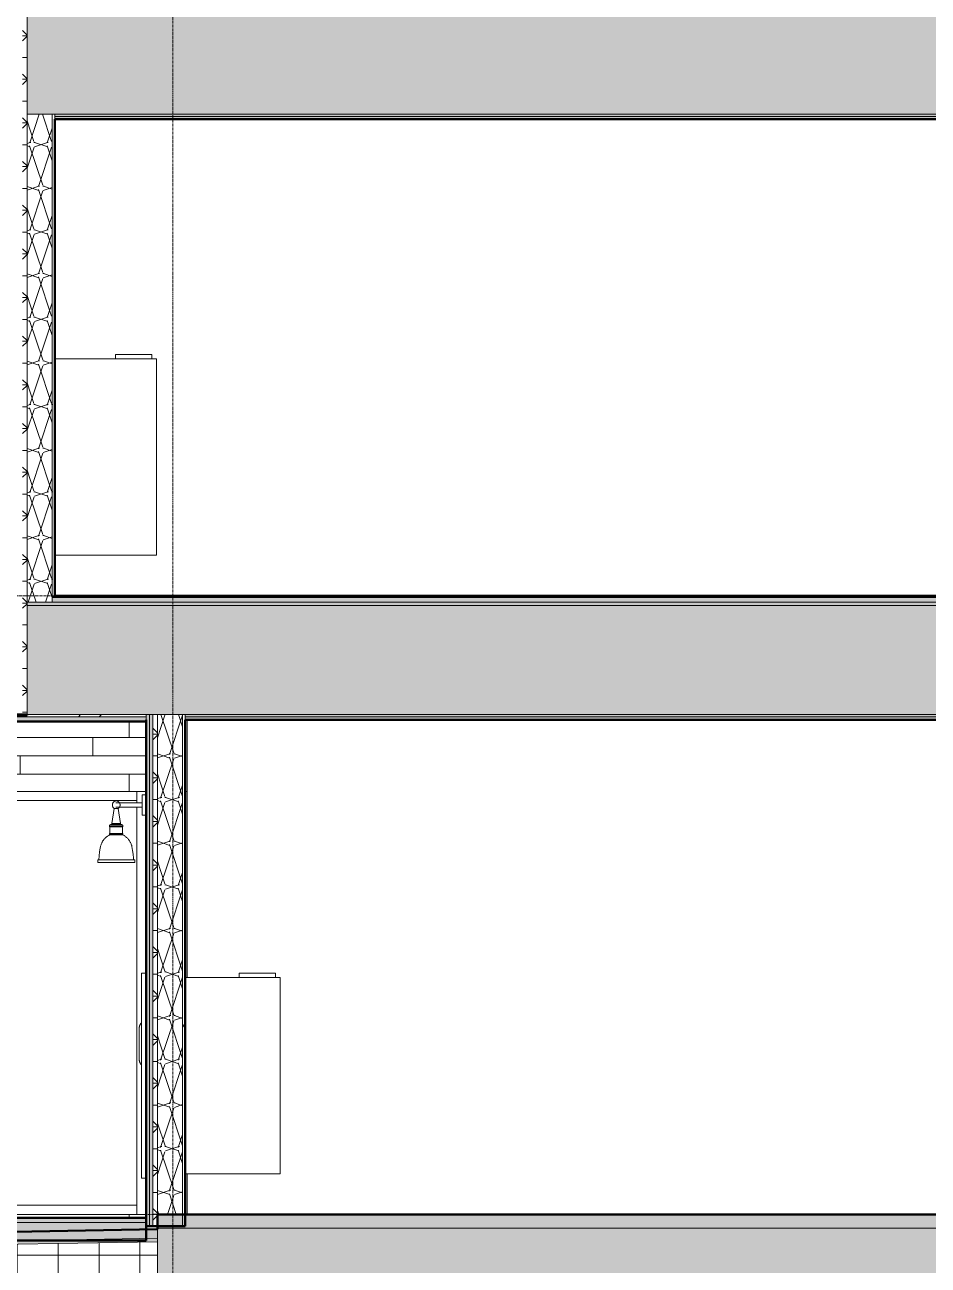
# Model space of a CAD drawing. Header units: inches. Extents: x 9661 to 16493, y -360 to 681.
# Drawn here: x 11249.6 to 11448.2, y -11.2 to 261.5 of the extents above; entities that cross this region are included whole.
import ezdxf

# ---------------------------------------------------------------- set-up
doc = ezdxf.new("R2010")
doc.units = ezdxf.units.IN
doc.header["$MEASUREMENT"] = 0
doc.linetypes.add('Grid Line 1_2_', pattern=[0.875, 0.5, -0.125, 0.125, -0.125])
for name, color, linetype, lineweight in [('0-1', 7, 'Continuous', 5), ('A-CLNG', 13, 'Continuous', 13), ('A-CLNG-2', 254, 'Continuous', 13), ('A-CLNG-3', 13, 'Continuous', 50), ('A-CLNG-PATT-1', 13, 'Continuous', 9), ('A-DOOR-4', 31, 'Continuous', 9), ('A-DOOR-7', 10, 'Continuous', 13), ('A-FLOR', 192, 'Continuous', 13), ('A-FLOR-4', 8, 'Continuous', 5), ('A-FLOR-5', 251, 'Continuous', 5), ('A-FLOR-9', 192, 'Continuous', 50), ('A-FLOR-LEVL-1', 51, 'Grid Line 1_2_', 9), ('A-FLOR-MCUT', 51, 'Continuous', 13), ('A-FLOR-PATT-2', 8, 'Continuous', 9), ('A-GENM-1', 135, 'Continuous', 9), ('A-GLAZ-CWMG-1', 135, 'Continuous', 9), ('A-WALL', 113, 'Continuous', 13), ('A-WALL-2', 55, 'Continuous', 13), ('A-WALL-5', 8, 'Continuous', 5), ('A-WALL-6', 254, 'Continuous', 13), ('A-WALL-8', 113, 'Continuous', 50), ('A-WALL-PATT-3', 135, 'Continuous', 9), ('A-WALL-PATT-5', 111, 'Continuous', 9), ('E-LITE-EQPM-1', 135, 'Continuous', 9), ('I-WALL-1', 55, 'Continuous', 13), ('S-GRID-1', 1, 'Grid Line 1_2_', 9)]:
    doc.layers.add(name, color=color, linetype=linetype, lineweight=lineweight)
pattern_1 = [(0, (10995.947, 72), (30.72, 7.68), [1.267, -21.773, 1.267, -21.773, -122.88]), (0, (10995.947, 72), (30.72, 7.68), [-46.08, 1.267, -44.813, 1.267, -21.773, -53.76]), (0, (10995.947, 72), (30.72, 7.68), [-115.2, 1.267, -14.093, 1.267, -37.133]), (120, (11007.467, 75.84), (-22.011075, 22.7643), [1.267, -21.773, 1.267, -21.773, -122.88]), (120, (11007.467, 75.84), (-22.011075, 22.7643), [-46.08, 1.267, -44.813, 1.267, -21.773, -53.76]), (120, (11007.467, 75.84), (-22.011075, 22.7643), [-115.2, 1.267, -14.093, 1.267, -37.133]), (240, (11011.307, 91.2), (-8.708925, -30.4443), [1.267, -21.773, 1.267, -21.773, -122.88]), (240, (11011.307, 91.2), (-8.708925, -30.4443), [-46.08, 1.267, -44.813, 1.267, -21.773, -53.76]), (240, (11011.307, 91.2), (-8.708925, -30.4443), [-115.2, 1.267, -14.093, 1.267, -37.133])]
pattern_2 = [(0, (10995.947, 72), (15.36, 3.84), [1.267, -10.253, 1.267, -10.253, -61.44]), (0, (10995.947, 72), (15.36, 3.84), [-23.04, 1.267, -21.773, 1.267, -10.253, -26.88]), (0, (10995.947, 72), (15.36, 3.84), [-57.6, 1.267, -6.413, 1.267, -17.933]), (120, (11001.707, 73.92), (-11.005538, 11.38215), [1.267, -10.253, 1.267, -10.253, -61.44]), (120, (11001.707, 73.92), (-11.005538, 11.38215), [-23.04, 1.267, -21.773, 1.267, -10.253, -26.88]), (120, (11001.707, 73.92), (-11.005538, 11.38215), [-57.6, 1.267, -6.413, 1.267, -17.933]), (240, (11003.627, 81.6), (-4.354462, -15.22215), [1.267, -10.253, 1.267, -10.253, -61.44]), (240, (11003.627, 81.6), (-4.354462, -15.22215), [-23.04, 1.267, -21.773, 1.267, -10.253, -26.88]), (240, (11003.627, 81.6), (-4.354462, -15.22215), [-57.6, 1.267, -6.413, 1.267, -17.933])]
pattern_3 = [(0, (10995.947, 72), (0, 4.798), []), (315, (10995.947, 72), (4.798427, 0), [6.786, -6.786]), (45, (10995.947, 72), (4.798427, 0), [6.786, -6.786])]
pattern_4 = [(161.57, (10996.427, 72.48), (-3.8399538, -1.54e-05), [0, -27.322, 3.034, 0]), (18.43, (10995.467, 72.48), (-3.8399538, 1.54e-05), [0, -27.322, 3.034, 0]), (108.43, (10996.427, 72.48), (1.919622, -9.6005246), [9.106, -21.25]), (71.57, (10995.467, 72.48), (1.919622, 9.6005246), [9.106, -21.25])]

# ---------------------------------------------------------------- blocks, each defined once
blk = doc.blocks.new('CTR - 1st Phase - Common Walls_rvt-1-BUILDING SECTION - EAST_WEST - LOOKING NORTH')
at = {"layer": 'I-WALL-1'}
for p, q in [((11285.29, 108.75), (11285.29, 52.06)), ((11285.29, 8.94), (11285.29, 0))]:
    blk.add_line(p, q, dxfattribs=at)
blk = doc.blocks.new('Rectangular Mullion - 2_ x 4_ rectangular-2442518-BUILDING SECTION - EAST_WEST - LOOKING NORTH')
at = {"layer": 'A-GLAZ-CWMG-1'}
for p, q in [((11242.39, 0), (11242.39, 2)), ((11242.39, 2), (11274.29, 2)), ((11274.29, 2), (11274.29, 0))]:
    blk.add_line(p, q, dxfattribs=at)
blk = doc.blocks.new('Rectangular Mullion - 2_ x 4_ rectangular-2441786-BUILDING SECTION - EAST_WEST - LOOKING NORTH')
at = {"layer": 'A-GLAZ-CWMG-1'}
for p, q in [((11274.29, 90.5), (11274.29, 93)), ((11274.29, 0), (11274.29, 89.5))]:
    blk.add_line(p, q, dxfattribs=at)
blk = doc.blocks.new('Rectangular Mullion - 2_ x 4_ rectangular-2442519-BUILDING SECTION - EAST_WEST - LOOKING NORTH')
at = {"layer": 'A-GLAZ-CWMG-1'}
for p, q in [((11242.39, 91), (11242.39, 93)), ((11274.29, 93), (11274.29, 91)), ((11274.29, 91), (11242.39, 91))]:
    blk.add_line(p, q, dxfattribs=at)
blk = doc.blocks.new('Storefront_Entry_Door-_Single_7051 - Store Front Single Door-2468421-BUILDING SECTION - EAST_WEST - LOOKING NORTH')
at = {"layer": 'A-DOOR-4'}
blk.add_line((11274.79, 41), (11274.79, 34), dxfattribs=at)
at = {"layer": 'A-DOOR-4', "flags": 128}
for points in [[(11275.26, 42.09), (11275.21, 42.05), (11275.17, 42), (11275.13, 41.96), (11275.1, 41.91), (11275.06, 41.86), (11275.03, 41.81), (11275, 41.76), (11274.97, 41.71), (11274.94, 41.65), (11274.91, 41.6), (11274.89, 41.54), (11274.87, 41.49), (11274.85, 41.43), (11274.84, 41.37), (11274.82, 41.31), (11274.81, 41.25), (11274.8, 41.2), (11274.8, 41.14), (11274.79, 41.08), (11274.79, 41.02), (11274.79, 41)], [(11274.79, 34), (11274.79, 33.94), (11274.79, 33.88), (11274.8, 33.82), (11274.81, 33.76), (11274.82, 33.7), (11274.83, 33.64), (11274.85, 33.59), (11274.87, 33.53), (11274.89, 33.47), (11274.91, 33.42), (11274.93, 33.36), (11274.96, 33.31), (11274.99, 33.25), (11275.02, 33.2), (11275.05, 33.15), (11275.09, 33.1), (11275.12, 33.06), (11275.16, 33.01), (11275.2, 32.97), (11275.24, 32.92), (11275.29, 32.88)]]:
    blk.add_lwpolyline(points, dxfattribs=at)
blk = doc.blocks.new('VISA-OW2400-02-SASS - OW2400-L30K-MVOLT-V21-BUILDING SECTION - EAST_WEST - LOOKING NORTH')
at = {"layer": 'E-LITE-EQPM-1'}
for p, q in [((11275.42, 90.5), (11269.66, 90.5)), ((11276.22, 92.25), (11275.42, 92.25)), ((11275.42, 90), (11275.42, 92.25)), ((11275.42, 87.75), (11275.42, 90)), ((11276.22, 92.25), (11276.22, 90)), ((11276.22, 90), (11276.22, 87.75)), ((11269.31, 89.22), (11268.79, 85.93)), ((11270.16, 89.22), (11269.31, 89.22)), ((11269.66, 89.5), (11275.42, 89.5)), ((11270.68, 85.93), (11270.16, 89.22)), ((11275.42, 87.75), (11276.22, 87.75)), ((11268.28, 85.54), (11268.28, 85.29)), ((11271.18, 85.54), (11268.28, 85.54)), ((11268.28, 85.29), (11268.35, 85.22)), ((11271.18, 85.29), (11268.28, 85.29)), ((11268.35, 85.22), (11268.35, 83.72)), ((11271.11, 85.22), (11268.35, 85.22)), ((11268.56, 85.7), (11268.79, 85.7)), ((11270.9, 85.7), (11268.56, 85.7)), ((11270.68, 85.93), (11268.79, 85.93)), ((11270.56, 85.7), (11270.9, 85.7)), ((11271.11, 85.22), (11271.18, 85.29)), ((11271.11, 83.72), (11271.11, 85.22)), ((11271.18, 85.29), (11271.18, 85.54)), ((11268.35, 83.72), (11268.28, 83.66)), ((11268.28, 83.66), (11268.28, 83.41)), ((11271.18, 83.66), (11268.28, 83.66)), ((11271.18, 83.41), (11268.28, 83.41)), ((11271.11, 83.72), (11268.35, 83.72)), ((11271.18, 83.66), (11271.11, 83.72)), ((11271.18, 83.41), (11271.18, 83.66)), ((11265.68, 77.98), (11265.68, 77.38)), ((11265.68, 77.98), (11273.79, 77.98)), ((11273.79, 77.38), (11265.68, 77.38)), ((11273.79, 77.38), (11273.79, 77.98))]:
    blk.add_line(p, q, dxfattribs=at)
at = {"layer": 'E-LITE-EQPM-1', "flags": 128}
for points in [[(11269.31, 89.22), (11269.28, 89.24), (11269.25, 89.26), (11269.22, 89.29), (11269.19, 89.31), (11269.16, 89.34), (11269.14, 89.36), (11269.11, 89.39), (11269.09, 89.42), (11269.07, 89.45), (11269.05, 89.48), (11269.02, 89.51), (11269.01, 89.54), (11268.99, 89.57), (11268.97, 89.6), (11268.96, 89.64), (11268.94, 89.67), (11268.93, 89.71), (11268.92, 89.74), (11268.91, 89.78), (11268.9, 89.81), (11268.89, 89.85), (11268.89, 89.89), (11268.88, 89.92), (11268.88, 89.96), (11268.88, 90), (11268.88, 90.03), (11268.88, 90.07), (11268.89, 90.11), (11268.89, 90.14), (11268.9, 90.18), (11268.91, 90.22), (11268.92, 90.25), (11268.93, 90.29), (11268.94, 90.32), (11268.95, 90.36), (11268.97, 90.39), (11268.98, 90.42), (11269, 90.46), (11269.02, 90.49), (11269.04, 90.52), (11269.06, 90.55), (11269.08, 90.58), (11269.11, 90.61), (11269.13, 90.63), (11269.16, 90.66), (11269.18, 90.68), (11269.21, 90.71), (11269.24, 90.73), (11269.27, 90.75), (11269.3, 90.77), (11269.33, 90.79), (11269.36, 90.81), (11269.4, 90.83), (11269.43, 90.84), (11269.46, 90.86), (11269.5, 90.87), (11269.53, 90.88), (11269.57, 90.89), (11269.61, 90.9), (11269.64, 90.91), (11269.68, 90.91), (11269.71, 90.92), (11269.73, 90.92)], [(11269.73, 90.92), (11269.77, 90.92), (11269.81, 90.91), (11269.84, 90.91), (11269.88, 90.9), (11269.91, 90.89), (11269.95, 90.88), (11269.98, 90.87), (11270.02, 90.85), (11270.05, 90.84), (11270.09, 90.82), (11270.12, 90.8), (11270.15, 90.78), (11270.18, 90.76), (11270.21, 90.74), (11270.24, 90.72), (11270.27, 90.7), (11270.3, 90.67), (11270.32, 90.65), (11270.35, 90.62), (11270.37, 90.59), (11270.39, 90.56), (11270.42, 90.53), (11270.44, 90.5), (11270.46, 90.47), (11270.47, 90.44), (11270.49, 90.41), (11270.51, 90.37), (11270.52, 90.34), (11270.53, 90.3), (11270.54, 90.27), (11270.55, 90.23), (11270.56, 90.2), (11270.57, 90.16), (11270.58, 90.12), (11270.58, 90.09), (11270.58, 90.05), (11270.58, 90.01), (11270.58, 89.98), (11270.58, 89.94), (11270.58, 89.9), (11270.57, 89.87), (11270.57, 89.83), (11270.56, 89.79), (11270.55, 89.76), (11270.54, 89.72), (11270.53, 89.69), (11270.52, 89.65), (11270.5, 89.62), (11270.49, 89.59), (11270.47, 89.55), (11270.45, 89.52), (11270.43, 89.49), (11270.41, 89.46), (11270.39, 89.43), (11270.36, 89.4), (11270.34, 89.38), (11270.31, 89.35), (11270.29, 89.32), (11270.26, 89.3), (11270.23, 89.28), (11270.2, 89.25), (11270.17, 89.23), (11270.16, 89.22)], [(11268.28, 85.54), (11268.3, 85.56), (11268.31, 85.57), (11268.32, 85.58), (11268.33, 85.59), (11268.35, 85.61), (11268.36, 85.62), (11268.38, 85.63), (11268.39, 85.64), (11268.41, 85.65), (11268.42, 85.66), (11268.44, 85.66), (11268.46, 85.67), (11268.47, 85.68), (11268.49, 85.68), (11268.51, 85.69), (11268.52, 85.69), (11268.54, 85.7), (11268.56, 85.7), (11268.56, 85.7)], [(11268.56, 85.7), (11268.57, 85.7), (11268.58, 85.7), (11268.59, 85.7), (11268.6, 85.71), (11268.61, 85.71), (11268.62, 85.71), (11268.62, 85.71), (11268.63, 85.71), (11268.64, 85.72), (11268.65, 85.72), (11268.66, 85.72), (11268.67, 85.73), (11268.67, 85.73), (11268.68, 85.74), (11268.69, 85.74), (11268.7, 85.75), (11268.7, 85.75), (11268.71, 85.76), (11268.72, 85.76), (11268.72, 85.77), (11268.73, 85.78), (11268.74, 85.78), (11268.74, 85.79), (11268.75, 85.8), (11268.75, 85.81), (11268.76, 85.81), (11268.76, 85.82), (11268.76, 85.83), (11268.77, 85.84), (11268.77, 85.85), (11268.78, 85.85), (11268.78, 85.86), (11268.78, 85.87), (11268.78, 85.88), (11268.78, 85.89), (11268.79, 85.9), (11268.79, 85.91), (11268.79, 85.92), (11268.79, 85.93), (11268.79, 85.93)], [(11270.68, 85.93), (11270.68, 85.92), (11270.68, 85.91), (11270.68, 85.9), (11270.68, 85.89), (11270.68, 85.88), (11270.68, 85.87), (11270.69, 85.87), (11270.69, 85.86), (11270.69, 85.85), (11270.7, 85.84), (11270.7, 85.83), (11270.7, 85.82), (11270.71, 85.82), (11270.71, 85.81), (11270.72, 85.8), (11270.72, 85.79), (11270.73, 85.79), (11270.73, 85.78), (11270.74, 85.77), (11270.75, 85.77), (11270.75, 85.76), (11270.76, 85.75), (11270.77, 85.75), (11270.77, 85.74), (11270.78, 85.74), (11270.79, 85.73), (11270.8, 85.73), (11270.81, 85.72), (11270.81, 85.72), (11270.82, 85.72), (11270.83, 85.71), (11270.84, 85.71), (11270.85, 85.71), (11270.86, 85.71), (11270.86, 85.71), (11270.87, 85.7), (11270.88, 85.7), (11270.89, 85.7), (11270.9, 85.7), (11270.9, 85.7)], [(11270.9, 85.7), (11270.92, 85.7), (11270.94, 85.69), (11270.96, 85.69), (11270.97, 85.68), (11270.99, 85.68), (11271.01, 85.67), (11271.02, 85.66), (11271.04, 85.66), (11271.06, 85.65), (11271.07, 85.64), (11271.09, 85.63), (11271.1, 85.62), (11271.12, 85.61), (11271.13, 85.59), (11271.14, 85.58), (11271.16, 85.57), (11271.17, 85.56), (11271.18, 85.54), (11271.18, 85.54)], [(11266.28, 80.85), (11266.31, 80.99), (11266.35, 81.12), (11266.39, 81.26), (11266.44, 81.4), (11266.49, 81.53), (11266.55, 81.66), (11266.61, 81.79), (11266.67, 81.91), (11266.75, 82.04), (11266.82, 82.16), (11266.91, 82.28), (11266.99, 82.39), (11267.08, 82.5), (11267.18, 82.61), (11267.28, 82.71), (11267.38, 82.81), (11267.49, 82.9), (11267.6, 82.99), (11267.72, 83.08), (11267.84, 83.16), (11267.96, 83.23), (11268.08, 83.3), (11268.21, 83.37), (11268.28, 83.41)], [(11271.18, 83.41), (11271.31, 83.34), (11271.44, 83.28), (11271.56, 83.2), (11271.68, 83.12), (11271.8, 83.04), (11271.91, 82.95), (11272.02, 82.86), (11272.12, 82.77), (11272.23, 82.67), (11272.32, 82.56), (11272.42, 82.45), (11272.51, 82.34), (11272.59, 82.23), (11272.67, 82.11), (11272.75, 81.99), (11272.82, 81.86), (11272.88, 81.74), (11272.94, 81.61), (11273, 81.47), (11273.05, 81.34), (11273.09, 81.2), (11273.13, 81.07), (11273.17, 80.93), (11273.18, 80.85)], [(11265.93, 77.98), (11265.99, 78.83), (11266.09, 79.68), (11266.22, 80.52), (11266.28, 80.85)], [(11273.18, 80.85), (11273.33, 80), (11273.44, 79.16), (11273.52, 78.3), (11273.54, 77.98)]]:
    blk.add_lwpolyline(points, dxfattribs=at)
blk = doc.blocks.new('V-Series_EWC4_SPVU_RFA_2015 - 2ND AND 3RD FLOOR-V25-BUILDING SECTION - EAST_WEST - LOOKING NORTH')
at = {"layer": 'A-GENM-1'}
for p, q in [((11269.58, 189.06), (11277.58, 189.06)), ((11269.58, 189.06), (11269.58, 188.06)), ((11277.58, 189.06), (11277.58, 188.06)), ((11278.58, 188.06), (11256.26, 188.06)), ((11278.58, 187.56), (11278.58, 188.06)), ((11278.58, 144.94), (11278.58, 187.56)), ((11256.26, 144.94), (11278.58, 144.94))]:
    blk.add_line(p, q, dxfattribs=at)
blk = doc.blocks.new('V-Series_EWC4_SPVU_RFA_2015 - 1ST FLOOR-V31-BUILDING SECTION - EAST_WEST - LOOKING NORTH')
at = {"layer": 'A-GENM-1'}
for p, q in [((11275.29, 8), (11275.29, 53)), ((11276.29, 53), (11275.29, 53)), ((11305.73, 52.06), (11284.91, 52.06)), ((11296.73, 53.06), (11304.73, 53.06)), ((11296.73, 53.06), (11296.73, 52.06)), ((11304.73, 53.06), (11304.73, 52.06)), ((11305.73, 51.56), (11305.73, 52.06)), ((11305.73, 8.94), (11305.73, 51.56)), ((11284.91, 8.94), (11305.73, 8.94)), ((11275.29, 8), (11276.29, 8))]:
    blk.add_line(p, q, dxfattribs=at)

msp = doc.modelspace()

# ---------------------------------------------------------------- hatches: boundary and pattern name
at = {"layer": 'A-CLNG-2'}
h = msp.add_hatch(color=256, dxfattribs=at)
h.paths.add_polyline_path([(11248.1025, 108.375), (11276.2894, 108.375), (11276.2894, 109.375), (11247.6394, 109.375), (11247.6394, 108.375)], flags=0)
h.paths.add_polyline_path([(10848.5406, 108.375), (10851.1394, 108.375), (10851.1394, 109.375), (10822.4894, 109.375), (10822.4894, 108.375), (10840.8467, 108.375)], flags=0)
at = {"layer": 'A-CLNG-PATT-1'}
h = msp.add_hatch(dxfattribs=at)
h.set_pattern_fill('FP_17', color=256, style=0, pattern_type=2)
h.set_pattern_definition([(45, (10995.947, 72), (-9.5035, 9.5035), []), (45, (10995.947, 86.4), (-9.5035, 9.5035), [])])
h.paths.add_polyline_path([(11276.2894, 109.375), (11276.2894, 109.875), (11249.9563, 109.8521), (11249.1394, 109.75), (11247.6394, 109.75), (11247.6394, 109.375), (11274.7707, 109.375)], flags=0)
h.paths.add_polyline_path([(10850.5108, 109.375), (10851.1394, 109.375), (10851.1343, 109.875), (10822.4894, 109.875), (10822.5038, 109.375), (10850.5052, 109.375)], flags=0)
at = {"layer": 'A-FLOR-4'}
h = msp.add_hatch(color=256, dxfattribs=at)
h.paths.add_polyline_path([(11432.3305, 135.625), (11646.7394, 135.625), (11646.7394, 135.875), (11255.6394, 135.875), (11255.6591, 135.625), (11412.6144, 135.625)], flags=0)
h.paths.add_polyline_path([(10584.5371, 135.625), (10843.1394, 135.625), (10843.1394, 135.875), (10452.0394, 135.875), (10452.0394, 135.625), (10564.821, 135.625)], flags=0)
h.paths.add_polyline_path([(10376.0394, 135.625), (10379.5394, 135.625), (10379.5394, 135.875), (10261.5894, 135.875), (10261.5894, 135.625), (10361.5394, 135.625)], flags=0)
h = msp.add_hatch(color=256, dxfattribs=at)
h.paths.add_polyline_path([(11176.0209, -1.75), (11276.2894, -1.75), (11276.2894, -0.75), (11170.5894, -0.7881), (11170.5894, -1.75), (11174.8394, -1.75)], flags=0)
h.paths.add_polyline_path([(10860.5629, -1.75), (10928.1894, -1.75), (10928.1894, -0.75), (10822.4894, -0.75), (10822.4894, -1.75), (10857.3894, -1.75)], flags=0)
h.paths.add_polyline_path([(9938.834, -1.75), (10009.0894, -1.75), (10009.0894, -0.75), (9891.1894, -0.75), (9891.1894, -1.75), (9933.905, -1.75)], flags=0)
at = {"layer": 'A-FLOR-5'}
h = msp.add_hatch(color=256, dxfattribs=at)
h.paths.add_polyline_path([(11570.3434, 241.375), (11641.2394, 241.375), (11641.2394, 241.875), (11256.2644, 241.875), (11256.2644, 241.375), (11491.4789, 241.375)], flags=0)
h.paths.add_polyline_path([(10840.8467, 241.375), (10842.5144, 241.375), (10842.5144, 241.875), (10457.5394, 241.875), (10457.5394, 241.375), (10821.1306, 241.375)], flags=0)
h = msp.add_hatch(color=256, dxfattribs=at)
h.paths.add_polyline_path([(11806.9369, 109.375), (11837.1894, 109.375), (11837.1894, 109.875), (11722.7394, 109.875), (11722.7394, 109.375), (11806.1528, 109.375)], flags=0)
h.paths.add_polyline_path([(11333.7499, 109.375), (11641.2394, 109.3826), (11641.2394, 109.875), (11284.9144, 109.875), (11284.9144, 109.375), (11294.3176, 109.375)], flags=0)
h.paths.add_polyline_path([(10813.8292, 109.375), (10813.8644, 109.375), (10813.8644, 109.875), (10813.4894, 109.875), (10457.5394, 109.875), (10457.5394, 109.375), (10813.4894, 109.375)], flags=0)
h.paths.add_polyline_path([(10292.626, 109.375), (10376.0394, 109.3898), (10376.0394, 109.875), (10261.5894, 109.875), (10261.5894, 109.375)], flags=0)
at = {"layer": 'A-FLOR-PATT-2'}
h = msp.add_hatch(dxfattribs=at)
h.set_pattern_fill('FP_4', color=256, style=0, pattern_type=2)
h.set_pattern_definition(pattern_4)
h.paths.add_polyline_path([(11570.3434, 241.875), (11646.7394, 241.875), (11646.7394, 265.875), (11250.1394, 265.8437), (11250.1394, 241.875), (11491.4789, 241.875)], flags=0)
h.paths.add_polyline_path([(10466.2404, 241.875), (10848.6394, 241.875), (10848.6394, 265.875), (10452.0394, 265.875), (10452.0394, 241.875)], flags=0)
h = msp.add_hatch(dxfattribs=at)
h.set_pattern_fill('FP_1', color=256, style=0, pattern_type=2)
h.set_pattern_definition(pattern_1)
h.paths.add_polyline_path([(11639.9894, 240.75), (11641.2394, 240.75), (11641.2394, 241.375), (11256.2644, 241.375), (11256.2644, 240.75), (11629.9894, 240.75)], flags=0)
h.paths.add_polyline_path([(10702.8339, 240.75), (10842.5144, 240.75), (10842.5144, 241.375), (10457.5394, 241.375), (10457.5394, 240.75), (10545.1049, 240.75)], flags=0)
h = msp.add_hatch(dxfattribs=at)
h.set_pattern_fill('FP_2', color=256, style=0, pattern_type=2)
h.set_pattern_definition(pattern_2)
h.paths.add_polyline_path([(11833.0019, 134.625), (11837.1894, 134.625), (11837.1894, 135.625), (11719.2394, 135.625), (11719.2394, 134.625), (11831.0019, 134.625)], flags=0)
h.paths.add_polyline_path([(11392.8982, 134.625), (11646.7394, 134.625), (11646.7394, 135.625), (11255.6394, 135.625), (11255.6394, 134.625), (11373.1821, 134.625)], flags=0)
h.paths.add_polyline_path([(10822.4894, 134.625), (10843.1394, 134.625), (10843.1394, 135.625), (10452.0394, 135.625), (10452.0394, 134.625), (10821.7394, 134.625)], flags=0)
h.paths.add_polyline_path([(10356.0894, 134.625), (10379.5394, 134.625), (10379.5394, 135.625), (10261.5894, 135.625), (10261.5894, 134.625), (10350.3394, 134.625)], flags=0)
h = msp.add_hatch(dxfattribs=at)
h.set_pattern_fill('FP_3', color=256, style=0, pattern_type=2)
h.set_pattern_definition(pattern_3)
h.paths.add_polyline_path([(11639.9894, 133.875), (11646.7394, 133.875), (11646.7394, 134.625), (11250.1394, 134.625), (11250.1394, 133.875), (11629.9894, 133.875)], flags=0)
h.paths.add_polyline_path([(10457.5394, 133.875), (10848.6394, 133.875), (10848.6247, 134.625), (10452.0394, 134.625), (10452.0394, 133.875)], flags=0)
h.paths.add_polyline_path([(10361.5394, 133.875), (10379.5394, 133.875), (10379.5394, 134.625), (10261.5894, 134.625), (10261.5894, 133.875), (10356.0894, 133.875)], flags=0)
h = msp.add_hatch(dxfattribs=at)
h.set_pattern_fill('FP_4', color=256, style=0, pattern_type=2)
h.set_pattern_definition(pattern_4)
h.paths.add_polyline_path([(11787.3644, 109.875), (11837.1894, 109.875), (11837.1894, 133.875), (11719.2394, 133.875), (11719.2394, 109.875), (11767.5046, 109.875)], flags=0)
h.paths.add_polyline_path([(11278.7894, 109.875), (11646.7394, 109.875), (11646.7394, 133.875), (11250.1394, 133.875), (11250.1394, 109.875), (11277.7894, 109.875)], flags=0)
h.paths.add_polyline_path([(10844.5994, 109.875), (10848.6394, 109.875), (10848.6394, 133.875), (10452.0394, 133.875), (10452.0394, 109.875), (10840.8467, 109.875)], flags=0)
h.paths.add_polyline_path([(10308.5114, 109.875), (10379.5394, 109.875), (10379.5394, 133.875), (10261.5894, 133.875), (10261.5894, 109.875), (10291.6783, 109.875)], flags=0)
h = msp.add_hatch(dxfattribs=at)
h.set_pattern_fill('FP_1', color=256, style=0, pattern_type=2)
h.set_pattern_definition(pattern_1)
h.paths.add_polyline_path([(11787.3644, 108.75), (11837.1894, 108.75), (11837.1894, 109.375), (11722.7394, 109.3565), (11722.7394, 108.75), (11767.5046, 108.75)], flags=0)
h.paths.add_polyline_path([(11641.2394, 108.75), (11641.2394, 109.375), (11284.9144, 109.375), (11284.9144, 108.75), (11639.9894, 108.75)], flags=0)
h.paths.add_polyline_path([(10476.7894, 108.75), (10813.8644, 108.75), (10813.8292, 109.375), (10457.5394, 109.3655), (10457.5394, 108.75), (10470.0394, 108.75)], flags=0)
h.paths.add_polyline_path([(10293.8106, 108.75), (10376.0394, 108.7685), (10376.0394, 109.375), (10261.5894, 109.375), (10261.5894, 108.75)], flags=0)
h = msp.add_hatch(dxfattribs=at)
h.set_pattern_fill('FP_2', color=256, style=0, pattern_type=2)
h.set_pattern_definition(pattern_2)
h.paths.add_polyline_path([(11832.7358, -3), (11841.1894, -3), (11841.1894, 0), (11278.7894, 0), (11278.7894, -3), (11812.425, -3)], flags=0)
h.paths.add_polyline_path([(10261.5894, -3), (10819.9894, -3), (10819.9894, 0), (10021.5894, 0), (10021.5894, -3), (10253.5894, -3)], flags=0)
h.paths.add_polyline_path([(10012.7695, -3), (10013.5894, -2.9925), (10013.5894, 0), (10011.5894, 0), (10011.5894, -3)], flags=0)
h = msp.add_hatch(dxfattribs=at)
h.set_pattern_fill('FP_16', color=256, style=0, pattern_type=2)
h.set_pattern_definition([(216.87, (11002.345, 87.994), (47.980943, 31.987086), [7.997, -71.971]), (206.565, (11011.941, 83.196), (-15.993714, -15.994133), [17.881, -17.881]), (198.435, (11011.941, 75.199), (-31.98674, -15.99388), [10.115, -40.461])])
h.paths.add_polyline_path([(11176.0209, -5.75), (11276.2894, -5.75), (11276.2894, -1.75), (11170.5894, -1.75), (11170.5894, -5.75), (11174.8394, -5.75)], flags=0)
h.paths.add_polyline_path([(10835.0471, -5.75), (10928.1894, -5.75), (10928.1894, -1.75), (10822.4894, -1.75), (10822.4894, -5.75), (10830.9887, -5.75)], flags=0)
h.paths.add_polyline_path([(9891.1894, -5.75), (10009.0894, -5.75), (10009.0894, -1.75), (9891.1894, -1.75)], flags=0)
h = msp.add_hatch(dxfattribs=at)
h.set_pattern_fill('FP_10', color=256, style=0, pattern_type=2)
h.set_pattern_definition([(0, (10995.947, 72), (24, 24), [24, -24]), (0, (10995.947, 81), (24, 24), [24, -24]), (0, (10995.947, 90), (24, 24), [24, -24]), (90, (10998.947, 93), (-24, 24), [24, -24]), (90, (11007.947, 93), (-24, 24), [24, -24]), (90, (11016.947, 93), (-24, 24), [24, -24])])
h.paths.add_polyline_path([(11038.008, -7.4934), (11150.3275, -7.4934), (11158.5894, -7.3491), (11158.5894, -5.3488), (11150.3275, -5.4931), (10948.8108, -5.4931), (10940.1894, -5.343), (10940.1894, -7.3433), (10948.8134, -7.4934), (11018.2919, -7.4934)], flags=0)
h.paths.add_polyline_path([(11170.5894, -7.1396), (11250.1719, -5.75), (11170.5894, -5.75), (11170.5894, -6.0004)], flags=0)
h.paths.add_polyline_path([(10928.1894, -7.1343), (10928.1894, -5.75), (10848.6871, -5.75), (10923.9394, -7.0603)], flags=0)
h.paths.add_polyline_path([(9891.1894, -5.8978), (9903.6027, -5.75), (9891.1894, -5.75)], flags=0)
h.paths.add_polyline_path([(11276.2894, -5.294), (11278.7894, -5.2503), (11278.7894, -3.25), (11276.2894, -3.2937), (11276.2894, -5.2603)], flags=0)
h.paths.add_polyline_path([(10822.4894, -5.2938), (10822.4894, -3.2935), (10819.9894, -3.25), (10819.9894, -5.2503), (10821.1306, -5.2702)], flags=0)
h = msp.add_hatch(dxfattribs=at)
h.set_pattern_fill('FP_3', color=256, style=0, pattern_type=2)
h.set_pattern_definition(pattern_3)
h.paths.add_polyline_path([(11057.7241, -8.2436), (11150.3275, -8.2435), (11158.5894, -8.0993), (11158.5894, -7.3491), (11150.325, -7.4934), (10948.8108, -7.4934), (10940.1894, -7.3433), (10940.1894, -8.0934), (10948.8134, -8.2436), (11047.866, -8.2436)], flags=0)
h.paths.add_polyline_path([(11170.5894, -7.8897), (11278.7894, -6.0004), (11278.7894, -5.2503), (11276.2894, -5.294), (11276.2894, -5.75), (11250.1719, -5.75), (11170.5894, -7.1396), (11170.5894, -7.2579)], flags=0)
h.paths.add_polyline_path([(10928.1894, -7.8844), (10928.1894, -7.1343), (10848.6871, -5.75), (10822.4894, -5.75), (10822.4894, -5.2938), (10819.9894, -5.2503), (10819.9894, -6.0004), (10923.9394, -7.8104)], flags=0)
h.paths.add_polyline_path([(9891.1894, -6.6479), (9945.5885, -6), (10010.5894, -6), (10010.5894, -5.25), (10009.0894, -5.25), (10009.0894, -5.75), (9903.6027, -5.75), (9891.1894, -5.8978), (9891.1894, -6)], flags=0)
h = msp.add_hatch(dxfattribs=at)
h.set_pattern_fill('FP_24', color=256, style=0, pattern_type=2)
h.set_pattern_definition([(50, (10995.947, 72), (27.5427, -2.4099), [2.88, -31.68]), (355, (10995.947, 72), (-5.32784, 28.8843), [2.304, -25.344]), (100.451, (10998.243, 71.8), (22.2153, 26.4739), [2.448, -26.924]), (46.184, (10995.947, 79.68), (40.9819, -6.3564), [4.32, -47.52]), (96.636, (10999.363, 79.15), (35.8907, 37.4062), [3.671, -40.386]), (351.184, (10995.947, 79.68), (35.891, 37.4062), [3.456, -38.016]), (21, (10999.787, 77.76), (22.92104, -15.46073), [2.88, -31.68]), (326, (10999.787, 77.76), (9.3435, 27.8457), [2.304, -25.344]), (71.451, (11001.697, 76.472), (32.2648, 12.3844), [2.448, -26.924]), (37.5, (10995.947, 72), (0.466855, 12.78271), [1.267, -23.77, 1.267, -24.461, -25.44]), (37.5, (10995.947, 72), (0.466855, 12.78271), [-50.765, 1.267, -24.173]), (7.5, (10995.947, 72), (10.10159, 15.14509), [1.267, -13.402, 1.267, -23.194, -9.696]), (7.5, (10995.947, 72), (10.10159, 15.14509), [-39.13, 1.267, -8.429]), (327.5, (10987.384, 72), (20.49916, -0.86578), [1.267, -8.333, 1.267, -28.685, -39.744]), (327.5, (10987.384, 72), (20.49916, -0.86578), [-39.552, 1.267, -38.477]), (317.5, (10983.544, 72), (22.39478, 3.8443), [1.267, -11.213, 1.267, -18.624, -28.224]), (317.5, (10983.544, 72), (22.39478, 3.8443), [-32.371, 1.267, -26.957])])
h.paths.add_polyline_path([(11728.0724, -15), (11841.1894, -15), (11841.1894, -3), (11832.7358, -3), (11278.7894, -3), (11278.7894, -15), (11649.2079, -15)], flags=0)
h.paths.add_polyline_path([(10801.4145, -15), (10819.9894, -15), (10819.9894, -3), (10021.5894, -3.0124), (10021.5894, -4), (10013.5894, -4), (10013.5894, -3.0006), (10011.5894, -3), (10011.5894, -15), (10781.6984, -15)], flags=0)
h = msp.add_hatch(dxfattribs=at)
h.set_pattern_fill('FP_14', color=256, style=0, pattern_type=2)
h.set_pattern_definition([(0, (10995.947, 72), (0, 9), []), (90, (10995.947, 72), (-9, 6e-16), [])])
h.paths.add_polyline_path([(10840.8467, -16), (11278.7894, -16), (11278.7894, -6.0004), (11150.325, -8.2436), (10948.8134, -8.2436), (10819.9894, -6.0004), (10819.9894, -16), (10824.4207, -16)], flags=0)
h.paths.add_polyline_path([(10011.5053, -16), (10011.5894, -16), (10011.5894, -6), (9943.763, -6.0217), (9891.1894, -6.6479), (9891.1894, -16), (10010.5894, -16)], flags=0)
at = {"layer": 'A-WALL-5'}
msp.add_hatch(color=256, dxfattribs=at).paths.add_polyline_path([(11277.7894, -2.5669), (11277.7894, 109.875), (11277.0394, 109.875), (11277.0394, -2.5669), (11277.5856, -2.5669)], flags=0)
at = {"layer": 'A-WALL-6'}
msp.add_hatch(color=256, dxfattribs=at).paths.add_polyline_path([(11277.0394, -2.5669), (11277.0394, 109.875), (11276.2894, 109.875), (11276.2894, -2.5669), (11276.7172, -2.5669)], flags=0)
at = {"layer": 'A-WALL-PATT-3'}
h = msp.add_hatch(dxfattribs=at)
h.set_pattern_fill('FP_18', color=256, style=0, pattern_type=2)
h.set_pattern_definition([(0, (11280.602, 0.8), (0, 4), []), (90, (11280.602, 0.8), (-8, 8), [4, -28]), (90, (11296.602, 4.8), (-8, 8), [4, -28])])
h.paths.add_polyline_path([(11278.7894, -3.25), (11278.7894, -2.5669), (11276.2894, -2.5669), (11276.2894, -3.25), (11277.5934, -3.25)], flags=0)
h.paths.add_polyline_path([(10995.7894, -3.25), (11039.0406, -3.25), (11039.0406, -3), (10995.7894, -3)], flags=0)
h.paths.add_polyline_path([(11049.2894, -3.25), (11049.2894, -3), (11049.1485, -3), (11049.1485, -3.25)], flags=0)
h.paths.add_polyline_path([(10987.7894, -3.25), (10987.7894, -3), (10944.4394, -3), (10944.4394, -3.25), (10978.8596, -3.25)], flags=0)
h.paths.add_polyline_path([(11049.2894, -1), (11049.2894, -0.75), (11049.6485, -0.75), (11049.6314, 0.1324), (11049.1485, 0.1324), (11049.1485, -1)], flags=0)
h.paths.add_polyline_path([(10998.5757, -1), (11039.0406, -1), (11039.0406, 29), (11047.0406, 29), (11047.0406, 1.25), (11053.2286, 1.25), (11053.8468, -0.2313), (11054.0447, -0.75), (11108.8127, -0.75), (11108.8127, 29), (11116.8127, 29), (11116.8127, -0.75), (11154.3394, -0.75), (11154.3394, 36), (11164.5894, 36), (11164.5894, 93), (11276.2894, 93), (11276.2894, 108.375), (11247.6394, 108.375), (11247.6394, 109.75), (10851.1394, 109.75), (10851.1394, 108.375), (10822.4894, 108.375), (10822.4894, 53), (10823.4894, 53), (10823.4894, 8), (10822.4894, 8), (10822.4894, -0.75), (10857.3894, -0.75), (10857.3894, 36), (10934.3769, 36), (10934.3769, 84.875), (10972.4019, 84.875), (10972.4019, 0.5), (10944.4394, 0.5), (10944.4394, -1), (10987.7894, -1), (10987.7894, 0.5), (10972.7769, 0.5), (10972.7769, 84.875), (11010.8019, 84.875), (11010.8019, 0.5), (10995.7894, 0.5), (10995.7894, -1)], flags=0)
h.paths.add_polyline_path([(11274.4561, -0.75), (11276.2894, -0.75), (11276.2894, 0), (11241.3894, 0), (11241.3894, -0.75), (11254.8854, -0.75)], flags=0)
h.paths.add_polyline_path([(11174.8394, -0.75), (11174.8394, 0), (11170.5894, -0.0312), (11170.5894, -0.75)], flags=0)
h.paths.add_polyline_path([(10923.9394, -0.75), (10928.1894, -0.75), (10928.1894, 0), (10923.9394, 0), (10923.9394, -0.715)], flags=0)
h.paths.add_polyline_path([(11155.0626, 79.7022), (11154.6811, 79.7149), (11154.8737, 79.7022), (11155.0614, 79.7022)], flags=0)
h.paths.add_polyline_path([(11157.4746, 71.384), (11150.5943, 71.384), (11150.5943, 71.9781), (11150.8405, 71.9781), (11150.8969, 73.2383), (11150.9125, 73.4177), (11151.1918, 74.8452), (11151.5541, 75.9544), (11152.3732, 76.8954), (11153.1403, 77.4062), (11153.1403, 77.6562), (11153.3344, 77.6562), (11153.3929, 77.7238), (11153.2078, 77.7238), (11153.2374, 79.2238), (11153.3929, 79.2238), (11153.3004, 79.2913), (11153.1403, 79.2913), (11153.1403, 79.5413), (11153.2374, 79.5413), (11153.3344, 79.6382), (11153.9835, 79.7271), (11153.8402, 79.7105), (11153.8209, 79.744), (11153.795, 79.7609), (11153.6991, 79.744), (11153.6904, 79.8142), (11153.6458, 79.832), (11153.701, 79.993), (11153.9978, 81.8305), (11153.4644, 82.0514), (11152.9984, 82.409), (11152.6408, 82.875), (11152.4161, 83.4177), (11152.3394, 84), (11152.4161, 84.5823), (11152.6408, 85.125), (11152.9984, 85.591), (11153.4644, 85.9486), (11154.0071, 86.1733), (11154.5894, 86.25), (11155.1717, 86.1733), (11155.7144, 85.9486), (11156.1804, 85.591), (11156.538, 85.125), (11156.7627, 84.5823), (11156.8394, 84), (11156.7627, 83.4177), (11156.538, 82.875), (11156.1804, 82.409), (11155.7144, 82.0514), (11155.1816, 81.8267), (11155.533, 79.8641), (11155.5311, 79.7994), (11155.4345, 79.7967), (11155.4345, 79.751), (11155.4345, 79.7082), (11155.0872, 79.707), (11155.2802, 79.702), (11155.8784, 79.6186), (11155.971, 79.5413), (11156.0385, 79.5413), (11156.0385, 79.2913), (11155.8444, 79.2913), (11155.7859, 79.2238), (11155.971, 79.2238), (11155.9414, 77.7238), (11155.7859, 77.7238), (11155.8784, 77.6562), (11156.0385, 77.6562), (11156.0385, 77.4062), (11156.9145, 76.8113), (11157.6339, 75.926), (11158.0228, 74.662), (11158.2663, 73.4177), (11158.3382, 71.9781), (11158.5844, 71.9781), (11158.5844, 71.384), (11157.6194, 71.384)], flags=0)
h.paths.add_polyline_path([(10832.1767, 77.384), (10824.9894, 77.384), (10824.9894, 77.9781), (10825.2394, 77.9781), (10825.4614, 79.9975), (10825.5961, 80.8452), (10826.0596, 82.0013), (10826.771, 82.8582), (10827.288, 83.2115), (10827.597, 83.4062), (10827.597, 83.6562), (10827.7911, 83.6562), (10827.8496, 83.7238), (10827.6645, 83.7238), (10827.694, 85.2238), (10827.8496, 85.2238), (10827.7483, 85.2913), (10827.597, 85.2913), (10827.597, 85.5413), (10827.7215, 85.6472), (10827.7571, 85.5413), (10827.7911, 85.5413), (10827.782, 85.625), (10827.8496, 85.6564), (10828.0609, 85.7234), (10828.1008, 85.8), (10828.0964, 85.8732), (10828.1911, 86.4974), (10828.6227, 89.2226), (10828.4053, 89.4593), (10828.3876, 89.5), (10823.3557, 89.5), (10823.3557, 87.75), (10822.5596, 87.75), (10822.5596, 92.25), (10823.3557, 92.25), (10823.3557, 90.5), (10828.4094, 90.5241), (10828.6757, 90.7859), (10828.6757, 90.7286), (10828.8474, 90.8172), (10828.8764, 90.7856), (10829.0485, 90.7925), (10829.0624, 90.8043), (10829.1204, 90.8393), (10829.2056, 90.7695), (10829.2734, 90.8005), (10829.1397, 90.9001), (10829.3619, 90.8113), (10829.593, 90.666), (10829.8705, 90.2116), (10829.838, 89.8225), (10829.7005, 89.4755), (10829.5628, 89.3871), (10829.3594, 89.2485), (10829.3636, 89.2226), (10829.4694, 89.2226), (10829.9644, 85.9275), (10829.887, 85.9112), (10829.9913, 85.8038), (10829.9913, 85.7501), (10829.9897, 85.7152), (10829.8468, 85.7022), (10829.6088, 85.6722), (10829.8341, 85.6461), (10829.8468, 85.6847), (10830.0771, 85.6799), (10830.3351, 85.5886), (10830.3439, 85.5413), (10830.379, 85.5413), (10830.3981, 85.6239), (10830.4952, 85.5413), (10830.4952, 85.2913), (10830.301, 85.2913), (10830.2846, 85.2238), (10830.4276, 85.2238), (10830.3981, 83.7238), (10830.2425, 83.7238), (10830.3439, 83.6562), (10830.4952, 83.6562), (10830.4952, 83.4062), (10831.4239, 82.7803), (10832.1614, 81.7659), (10832.5112, 80.7501), (10832.7754, 78.8359), (10832.8581, 77.9781), (10833.1028, 77.9781), (10833.1028, 77.384), (10832.1978, 77.384)], flags=0)
h.paths.add_polyline_path([(10828.1764, 85.6461), (10828.5241, 85.6818), (10828.3553, 85.7022), (10828.2585, 85.6715), (10828.1768, 85.6462)], flags=0)
h.paths.add_polyline_path([(10828.6844, 85.7022), (10828.6833, 85.7326), (10828.6838, 85.7023)], flags=0)
h.paths.add_polyline_path([(10829.8308, 85.8141), (10829.8308, 85.9275), (10829.814, 85.9096)], flags=0)
h.paths.add_polyline_path([(10828.2641, 85.8152), (10828.2641, 85.9275), (10828.225, 85.9275), (10828.2428, 85.8763)], flags=0)
h.paths.add_polyline_path([(10828.8234, 89.2226), (10828.7848, 89.2643), (10828.8006, 89.2226)], flags=0)
at = {"layer": 'A-WALL-PATT-5'}
h = msp.add_hatch(dxfattribs=at)
h.set_pattern_fill('FP_3', color=256, style=0, pattern_type=2)
h.set_pattern_definition(pattern_3)
h.paths.add_polyline_path([(11249.1394, 109.75), (11250.1394, 109.875), (11250.1394, 350.5), (11249.1394, 350.5), (11249.1394, 112.25)], flags=0)
h = msp.add_hatch(dxfattribs=at)
h.set_pattern_fill('FP_4', color=256, style=0, pattern_type=2)
h.set_pattern_definition(pattern_4)
h.paths.add_polyline_path([(11255.6394, 134.625), (11255.6327, 241.875), (11250.1394, 241.875), (11250.154, 134.625), (11254.8854, 134.625)], flags=0)
h.paths.add_polyline_path([(11250.1561, 266.625), (11255.6394, 266.625), (11255.6394, 350.5), (11250.1394, 350.5), (11250.1394, 266.625)], flags=0)
h = msp.add_hatch(dxfattribs=at)
h.set_pattern_fill('FP_1', color=256, style=0, pattern_type=2)
h.set_pattern_definition(pattern_1)
h.paths.add_polyline_path([(11256.2644, 136), (11256.2644, 241.875), (11255.6394, 241.875), (11255.6394, 136)], flags=0)
h.paths.add_polyline_path([(11255.6394, 268), (11256.2644, 268), (11256.2644, 350.5), (11255.6394, 350.5), (11255.6394, 269.375)], flags=0)
h = msp.add_hatch(dxfattribs=at)
h.set_pattern_fill('FP_3', color=256, style=0, pattern_type=2)
h.set_pattern_definition(pattern_3)
h.paths.add_polyline_path([(11277.7894, -2.5669), (11278.7894, -2.5669), (11278.7894, 109.875), (11277.7894, 109.875), (11277.7894, -0.368)], flags=0)
h = msp.add_hatch(dxfattribs=at)
h.set_pattern_fill('FP_4', color=256, style=0, pattern_type=2)
h.set_pattern_definition(pattern_4)
h.paths.add_polyline_path([(11278.7894, 0), (11284.2894, 0), (11284.2894, 109.875), (11278.7894, 109.875), (11278.7894, 0.5)], flags=0)
h = msp.add_hatch(dxfattribs=at)
h.set_pattern_fill('FP_1', color=256, style=0, pattern_type=2)
h.set_pattern_definition(pattern_1)
h.paths.add_polyline_path([(11284.9144, 0), (11284.9144, 109.875), (11284.2894, 109.875), (11284.3038, 0), (11284.4595, 0)], flags=0)

# ---------------------------------------------------------------- linework, layer by layer
at = {"layer": 'A-CLNG'}
for p, q in [((11276.2894, 109.375), (11247.6394, 109.375)), ((11276.2894, 109.875), (11250.1394, 109.875)), ((11276.2894, 108.75), (11276.2894, 109.875))]:
    msp.add_line(p, q, dxfattribs=at)
at = {"layer": 'A-CLNG-3'}
for p, q in [((11250.1394, 109.875), (11247.6394, 109.875)), ((11247.6394, 108.375), (11276.2894, 108.375)), ((11276.2894, 108.375), (11276.2894, 108.75))]:
    msp.add_line(p, q, dxfattribs=at)
at = {"layer": 'A-FLOR'}
msp.add_line((11278.7894, -3.25), (11276.2894, -3.25), dxfattribs=at)
at = {"layer": 'A-FLOR-9'}
for p, q in [((11256.2644, 240.75), (11646.7394, 240.75)), ((11837.1894, 136), (11256.2644, 136)), ((11284.9144, 108.75), (11646.7394, 108.75)), ((11276.2894, -0.75), (11164.5894, -0.75)), ((11276.2894, -5.75), (11276.2894, -2.5669)), ((11841.1894, 0), (11278.7894, 0)), ((11278.7894, 0), (11278.7894, -3.25)), ((11278.7894, -3.25), (11150.3275, -5.4931)), ((11164.5894, -5.75), (11276.2894, -5.75))]:
    msp.add_line(p, q, dxfattribs=at)
at = {"layer": 'A-FLOR-LEVL-1'}
for p, q in [((9660.5284, 136), (12376.0591, 136)), ((9660.5284, 0), (12376.0591, 0))]:
    msp.add_line(p, q, dxfattribs=at)
at = {"layer": 'A-FLOR-MCUT'}
for p, q in [((11256.2644, 241.875), (11256.2644, 240.75)), ((11646.7394, 241.875), (11256.2644, 241.875)), ((11646.7394, 241.375), (11256.2644, 241.375)), ((11646.7394, 133.875), (11250.1394, 133.875)), ((11256.2644, 136), (11255.6394, 136)), ((11646.7394, 135.875), (11255.6394, 135.875)), ((11646.7394, 135.625), (11255.6394, 135.625)), ((11646.7394, 134.625), (11255.6394, 134.625)), ((11646.7394, 109.875), (11284.9144, 109.875)), ((11646.7394, 109.375), (11284.9144, 109.375)), ((11276.2894, -1.75), (11164.5894, -1.75)), ((11278.7894, -5.2503), (11150.3257, -7.4934)), ((11841.1894, -3), (11278.7894, -3)), ((11278.7894, -15), (11278.7894, -3.25)), ((11278.7894, -6.0004), (11150.325, -8.2436))]:
    msp.add_line(p, q, dxfattribs=at)
at = {"layer": 'A-WALL'}
for p, q in [((11250.1394, 373.375), (11250.1394, 109.875)), ((11256.2644, 241.875), (11250.1394, 241.875)), ((11255.6394, 241.875), (11255.6394, 134.625)), ((11250.1394, 134.625), (11255.6394, 134.625)), ((11276.2894, 109.875), (11284.9144, 109.875)), ((11277.0394, 109.875), (11277.0394, -2.5669)), ((11277.7894, 109.875), (11277.7894, -2.5669)), ((11278.7894, 109.875), (11278.7894, 0)), ((11284.2894, 109.875), (11284.2894, -2.5669)), ((11284.9144, 108.75), (11284.9144, 109.875))]:
    msp.add_line(p, q, dxfattribs=at)
at = {"layer": 'A-WALL-2'}
for p, q in [((11164.5894, 93), (11276.2894, 93)), ((11284.9144, 93), (11285.2894, 93)), ((11276.2894, 0), (11241.3894, 0))]:
    msp.add_line(p, q, dxfattribs=at)
at = {"layer": 'A-WALL-8'}
for p, q in [((11256.2644, 136), (11256.2644, 240.75)), ((11247.3894, 109.75), (11250.1394, 109.75)), ((11250.1394, 109.75), (11250.1394, 109.875)), ((11276.2894, 108.375), (11276.2894, -2.5669)), ((11284.9144, -2.5669), (11284.9144, 108.75)), ((11276.2894, -2.5669), (11284.9144, -2.5669))]:
    msp.add_line(p, q, dxfattribs=at)
at = {"layer": 'S-GRID-1'}
msp.add_line((11282.1894, -159.8356), (11282.1894, 428.6716), dxfattribs=at)

# ---------------------------------------------------------------- block references
at = {"layer": '0-1'}
msp.add_blockref('CTR - 1st Phase - Common Walls_rvt-1-BUILDING SECTION - EAST_WEST - LOOKING NORTH', (0, 0), dxfattribs=at)
at = {"layer": 'A-DOOR-7'}
msp.add_blockref('Storefront_Entry_Door-_Single_7051 - Store Front Single Door-2468421-BUILDING SECTION - EAST_WEST - LOOKING NORTH', (0, 0), dxfattribs=at)
at = {"layer": 'A-GENM-1'}
for name in ['V-Series_EWC4_SPVU_RFA_2015 - 2ND AND 3RD FLOOR-V25-BUILDING SECTION - EAST_WEST - LOOKING NORTH', 'V-Series_EWC4_SPVU_RFA_2015 - 1ST FLOOR-V31-BUILDING SECTION - EAST_WEST - LOOKING NORTH']:
    msp.add_blockref(name, (0, 0), dxfattribs=at)
at = {"layer": 'A-GLAZ-CWMG-1'}
for name in ['Rectangular Mullion - 2_ x 4_ rectangular-2442519-BUILDING SECTION - EAST_WEST - LOOKING NORTH', 'Rectangular Mullion - 2_ x 4_ rectangular-2441786-BUILDING SECTION - EAST_WEST - LOOKING NORTH', 'Rectangular Mullion - 2_ x 4_ rectangular-2442518-BUILDING SECTION - EAST_WEST - LOOKING NORTH']:
    msp.add_blockref(name, (0, 0), dxfattribs=at)
at = {"layer": 'E-LITE-EQPM-1'}
msp.add_blockref('VISA-OW2400-02-SASS - OW2400-L30K-MVOLT-V21-BUILDING SECTION - EAST_WEST - LOOKING NORTH', (0, 0), dxfattribs=at)

doc.saveas('drawing.dxf')
